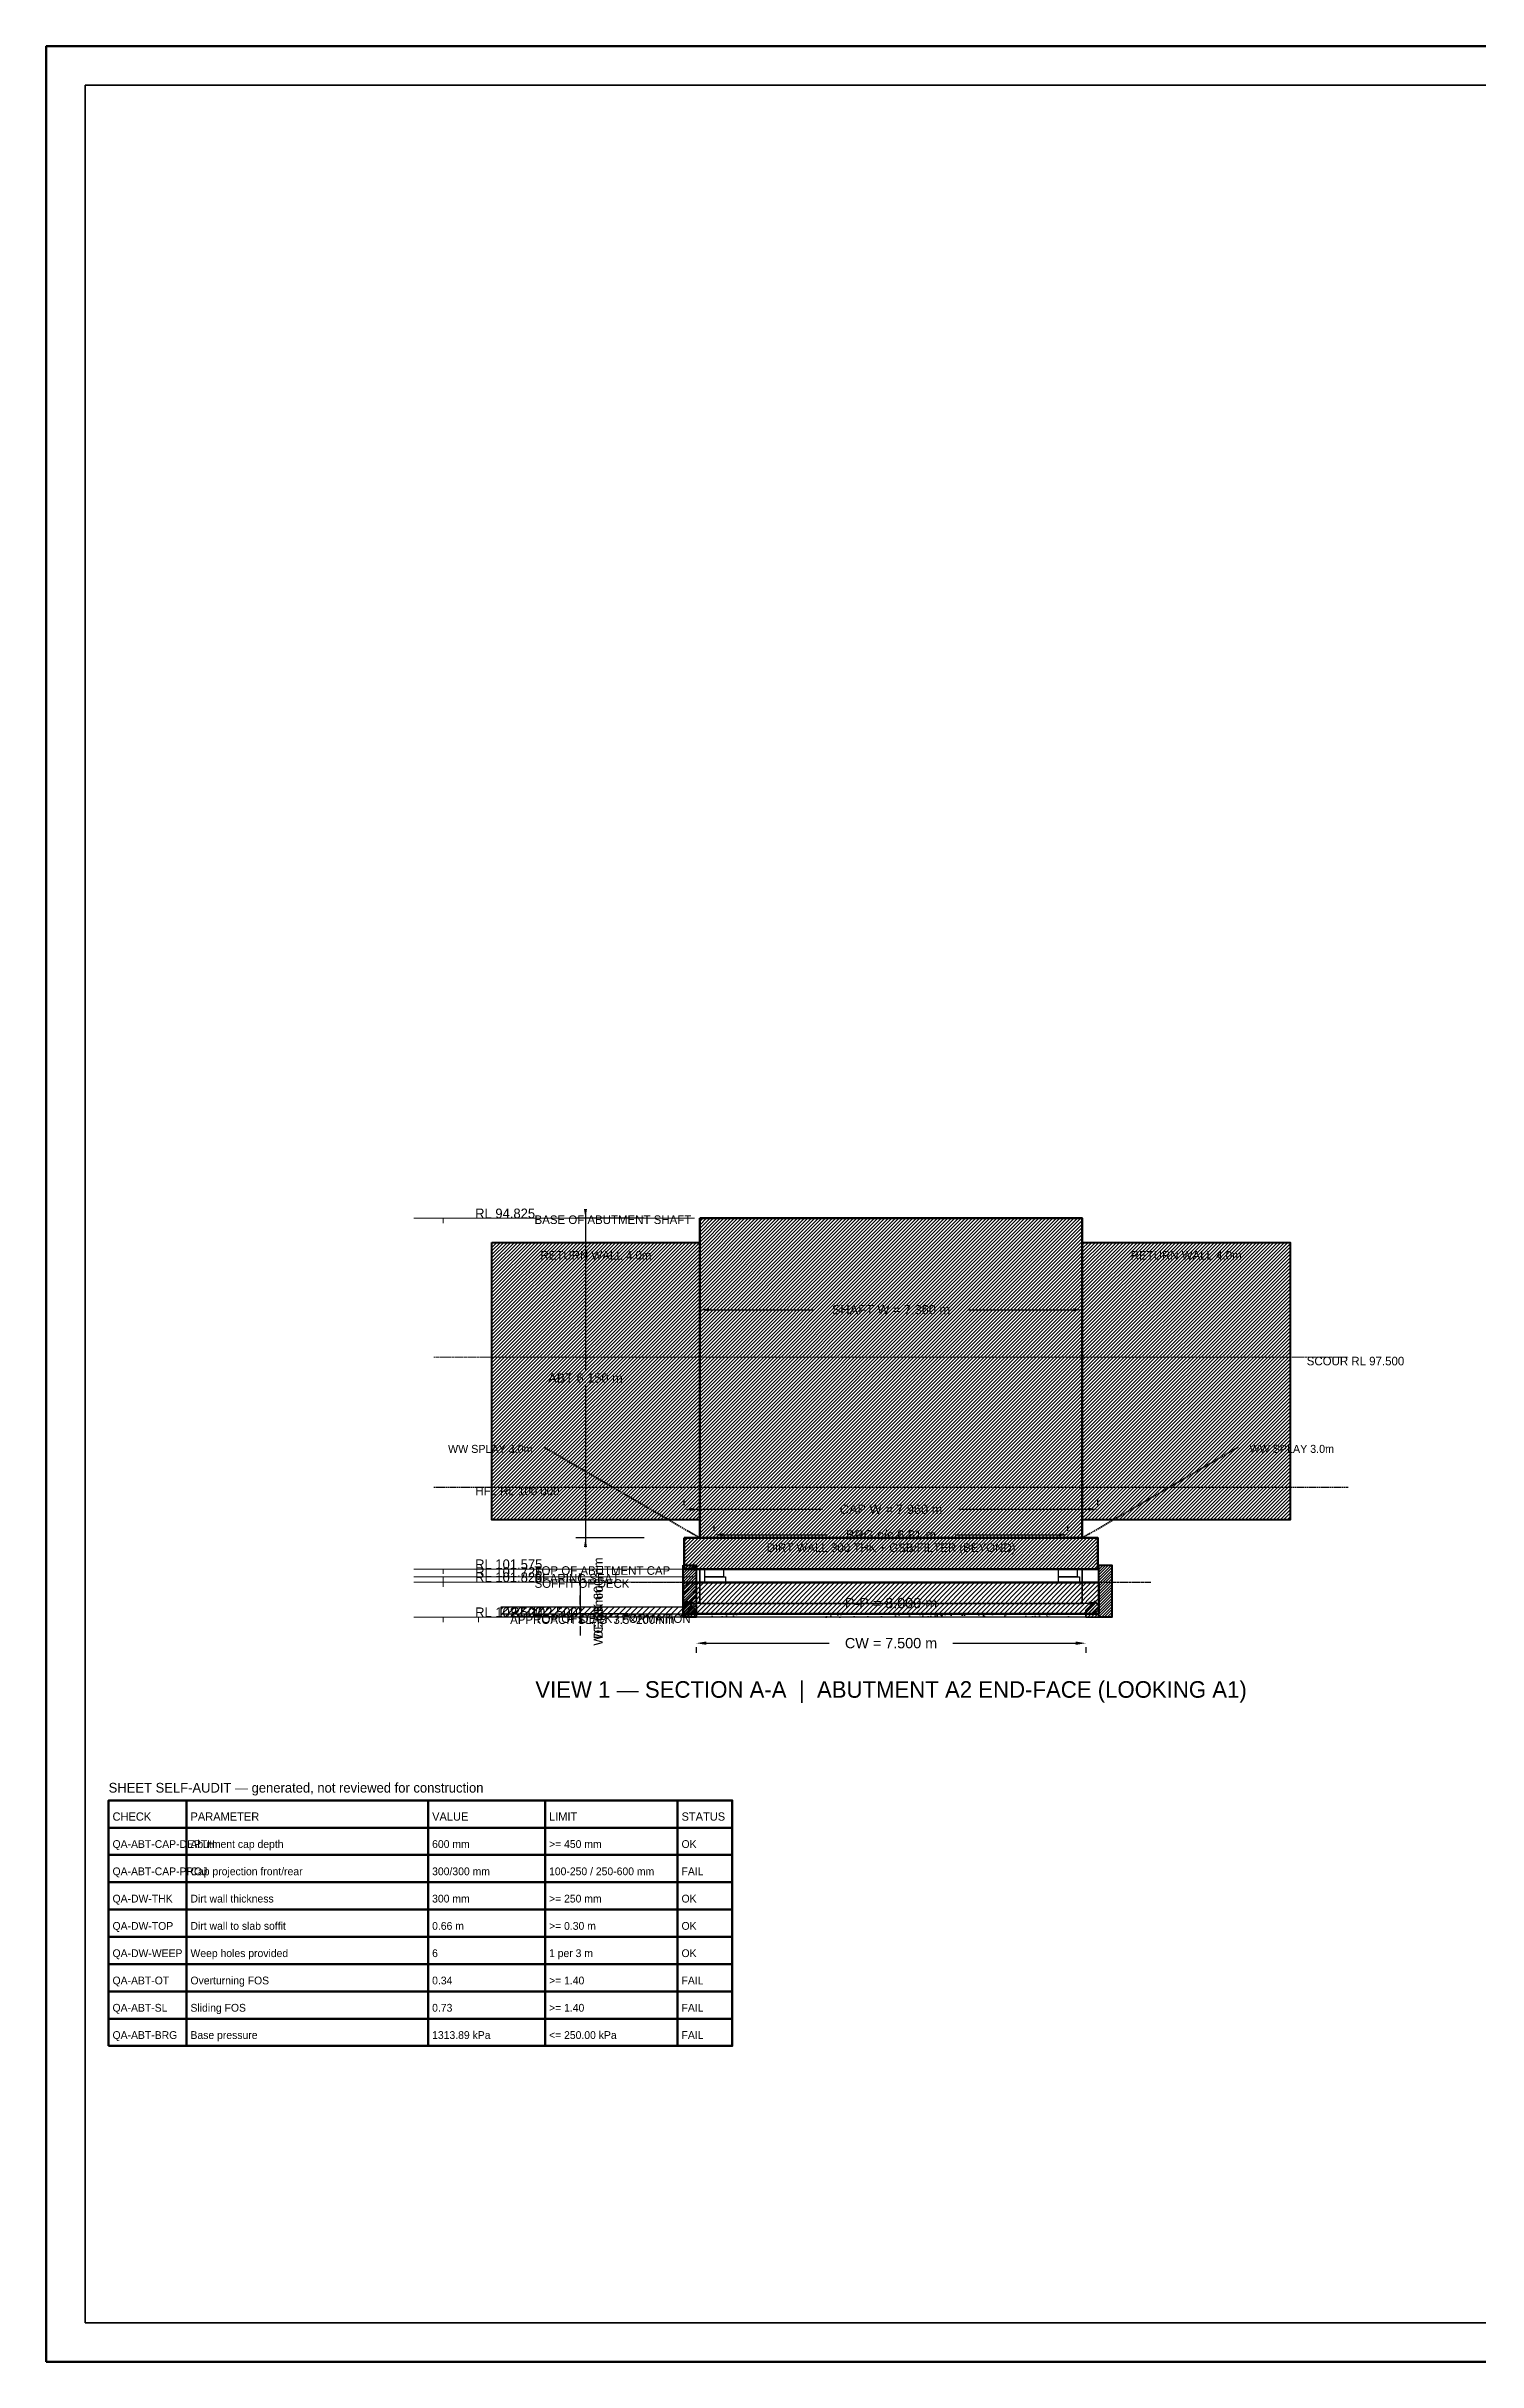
# Model space of a CAD drawing. Header units: metres. Extents: x 0 to 841, y 0 to 594.
# Drawn here: x 0 to 367, y 0 to 594 of the extents above; entities that cross this region are included whole.
import ezdxf
from ezdxf.enums import TextEntityAlignment as Align

# ---------------------------------------------------------------- set-up
doc = ezdxf.new("R2010")
doc.units = ezdxf.units.M
for name, pattern in [('DASHED', [0.5, 0.375, -0.125]), ('DASHED2', [0.25, 0.1875, -0.0625]), ('HIDDEN', [0.25, 0.1875, -0.0625])]:
    doc.linetypes.add(name, pattern=pattern)
for name, color, linetype, lineweight in [('BORDER-INNER', 7, 'Continuous', 35), ('BORDER-OUTER', 7, 'Continuous', 70), ('CIVIL-HFL', 5, 'DASHED', 25), ('CIVIL-ROAD', 7, 'Continuous', 25), ('CIVIL-SCOUR', 1, 'DASHED2', 18), ('DIM-LEVEL', 3, 'Continuous', 18), ('DIM-LINEAR', 3, 'Continuous', 18), ('STRUC-HATCHING', 8, 'Continuous', 18), ('STRUC-HIDDEN', 8, 'HIDDEN', 25), ('SUB-ABUT', 3, 'Continuous', 35), ('SUB-BEARING', 5, 'Continuous', 25), ('SUB-DIRT-WALL', 3, 'Continuous', 35), ('SUPER-DECK', 2, 'Continuous', 50), ('SUPER-KERB', 7, 'Continuous', 25), ('SUPER-PARAPET', 2, 'Continuous', 35), ('SUPER-WEARING', 8, 'Continuous', 25), ('TEXT-GENERAL', 7, 'Continuous', 18), ('TEXT-HEADER', 7, 'Continuous', 25), ('TEXT-LEVEL', 5, 'Continuous', 18), ('TEXT-SPEC', 7, 'Continuous', 13), ('TITLEBLK-BOX', 7, 'Continuous', 50)]:
    doc.layers.add(name, color=color, linetype=linetype, lineweight=lineweight)
doc.styles.add('BRIDGE_STD', font='Arial.ttf')
doc.dimstyles.new('pmb100', dxfattribs={"dimtxt": 2.5, "dimasz": 0.9375, "dimexe": 2.5, "dimexo": 2.5, "dimtad": 0, "dimtih": 1, "dimdec": 0, "dimtxsty": 'BRIDGE_STD', "dimcen": 2.5, "dimazin": 3, "dimtfac": 1, "dimtmove": 0, "dimatfit": 3})

msp = doc.modelspace()

# ---------------------------------------------------------------- hatches: boundary and pattern name
at = {"layer": 'STRUC-HATCHING'}
h = msp.add_hatch(dxfattribs=at)
h.set_pattern_fill('ANSI31', scale=0.2)
h.paths.add_polyline_path([(167.68, 293.33), (265.82, 293.33), (265.82, 211.33), (167.68, 211.33)])
h = msp.add_hatch(dxfattribs=at)
h.set_pattern_fill('ANSI31', scale=0.2)
h.paths.add_polyline_path([(114.35, 287.15), (167.68, 287.15), (167.68, 216), (114.35, 216)])
h = msp.add_hatch(dxfattribs=at)
h.set_pattern_fill('ANSI31', scale=0.2)
h.paths.add_polyline_path([(265.82, 287.15), (319.15, 287.15), (319.15, 216), (265.82, 216)])
h = msp.add_hatch(dxfattribs=at)
h.set_pattern_fill('ANSI31', scale=0.2)
h.paths.add_polyline_path([(163.68, 211.33), (269.82, 211.33), (269.82, 203.33), (163.68, 203.33)])
h = msp.add_hatch(dxfattribs=at)
h.set_pattern_fill('ANSI31', scale=0.16)
h.paths.add_polyline_path([(163.42, 204.33), (166.75, 204.33), (166.75, 191), (163.42, 191)])
h = msp.add_hatch(dxfattribs=at)
h.set_pattern_fill('ANSI31', scale=0.16)
h.paths.add_polyline_path([(270.08, 204.33), (273.42, 204.33), (273.42, 191), (270.08, 191)])
h = msp.add_hatch(dxfattribs=at)
h.set_pattern_fill('ANSI31', scale=0.266667)
h.paths.add_polyline_path([(163.42, 199.87), (270.08, 199.87), (270.08, 191.87), (163.42, 191.87)])
h = msp.add_hatch(dxfattribs=at)
h.set_pattern_fill('ANSI31', scale=0.333333)
h.paths.add_polyline_path([(116.75, 193.67), (163.42, 193.67), (163.42, 191), (116.75, 191)])
h = msp.add_hatch(dxfattribs=at)
h.set_pattern_fill('ANSI31', scale=0.186667)
h.paths.add_polyline_path([(166.75, 191), (163.42, 191), (163.42, 193.93), (164.42, 195.11), (166.75, 192.76)])
h = msp.add_hatch(dxfattribs=at)
h.set_pattern_fill('ANSI31', scale=0.1866667)
h.paths.add_polyline_path([(266.75, 191), (270.08, 191), (270.08, 193.93), (269.08, 195.11), (266.75, 192.76)])
at = {"layer": 'SUPER-WEARING'}
h = msp.add_hatch(dxfattribs=at)
h.set_pattern_fill('AR-SAND', scale=0.0533333)
h.paths.add_polyline_path([(116.75, 191.87), (163.42, 191.87), (163.42, 191), (116.75, 191)])
h = msp.add_hatch(dxfattribs=at)
h.set_pattern_fill('AR-SAND', scale=0.0533333)
h.paths.add_polyline_path([(166.75, 191.87), (266.75, 191.87), (266.75, 191), (166.75, 191)])

# ---------------------------------------------------------------- linework, layer by layer
at = {"layer": 'BORDER-INNER'}
msp.add_lwpolyline([(10, 10), (831, 10), (831, 584), (10, 584), (10, 10)], dxfattribs=at)
at = {"layer": 'BORDER-OUTER'}
msp.add_lwpolyline([(0, 0), (841, 0), (841, 594), (0, 594), (0, 0)], dxfattribs=at)
at = {"layer": 'CIVIL-HFL', "color": 5, "linetype": 'DASHED'}
msp.add_line((99.42, 224.33), (334.08, 224.33), dxfattribs=at)
at = {"layer": 'CIVIL-ROAD', "lineweight": 25}
msp.add_lwpolyline([(116.75, 193.67), (163.42, 193.67), (163.42, 191), (116.75, 191), (116.75, 193.67)], dxfattribs=at)
at = {"layer": 'CIVIL-SCOUR', "color": 1, "linetype": 'DASHED2'}
msp.add_line((99.42, 257.67), (334.08, 257.67), dxfattribs=at)
at = {"layer": 'DIM-LEVEL'}
for p, q in [((94.34, 293.33), (109.3, 293.33)), ((101.82, 293.33), (101.82, 292.09)), ((94.34, 203.33), (109.3, 203.33)), ((101.82, 203.33), (101.82, 202.09)), ((94.34, 201.33), (109.3, 201.33)), ((94.34, 200), (109.3, 200)), ((101.82, 201.33), (101.82, 200.09)), ((101.82, 200), (101.82, 198.75)), ((94.34, 191), (109.3, 191)), ((101.82, 191), (101.82, 189.75)), ((103.4, 191), (118.36, 191)), ((110.88, 191), (110.88, 189.75))]:
    msp.add_line(p, q, dxfattribs=at)
at = {"layer": 'DIM-LEVEL', "color": 5}
for p, q in [((101.82, 293.33), (166.35, 293.33)), ((101.82, 203.33), (166.35, 203.33)), ((101.82, 201.33), (166.35, 201.33)), ((101.82, 200), (166.35, 200)), ((101.82, 191), (166.35, 191))]:
    msp.add_line(p, q, dxfattribs=at)
at = {"layer": 'STRUC-HIDDEN', "color": 8, "linetype": 'HIDDEN'}
for p, q in [((150.08, 200), (283.42, 200)), ((166.75, 199.87), (166.75, 200)), ((200.08, 199.87), (200.08, 200)), ((233.42, 199.87), (233.42, 200)), ((266.75, 199.87), (266.75, 200))]:
    msp.add_line(p, q, dxfattribs=at)
at = {"layer": 'SUB-ABUT', "color": 3, "linetype": 'DASHED'}
for p, q in [((167.68, 211.33), (127.68, 234.62)), ((265.82, 211.33), (305.82, 234.62))]:
    msp.add_line(p, q, dxfattribs=at)
at = {"layer": 'SUB-ABUT', "lineweight": 50}
for points in [[(167.68, 293.33), (265.82, 293.33), (265.82, 211.33), (167.68, 211.33), (167.68, 293.33)], [(163.68, 211.33), (269.82, 211.33), (269.82, 203.33), (163.68, 203.33), (163.68, 211.33)]]:
    msp.add_lwpolyline(points, dxfattribs=at)
at = {"layer": 'SUB-ABUT', "lineweight": 40}
for points in [[(114.35, 287.15), (167.68, 287.15), (167.68, 216), (114.35, 216), (114.35, 287.15)], [(265.82, 287.15), (319.15, 287.15), (319.15, 216), (265.82, 216), (265.82, 287.15)]]:
    msp.add_lwpolyline(points, dxfattribs=at)
at = {"layer": 'SUB-ABUT', "lineweight": 30}
for points in [[(168.95, 203.33), (173.75, 203.33), (173.75, 201.33), (168.95, 201.33), (168.95, 203.33)], [(259.75, 203.33), (264.55, 203.33), (264.55, 201.33), (259.75, 201.33), (259.75, 203.33)]]:
    msp.add_lwpolyline(points, dxfattribs=at)
at = {"layer": 'SUB-BEARING', "lineweight": 30}
for points in [[(168.95, 201.33), (174.28, 201.33), (174.28, 200), (168.95, 200), (168.95, 201.33)], [(259.75, 201.33), (265.09, 201.33), (265.09, 200), (259.75, 200), (259.75, 201.33)]]:
    msp.add_lwpolyline(points, dxfattribs=at)
at = {"layer": 'SUB-DIRT-WALL', "lineweight": 35}
msp.add_lwpolyline([(167.68, 194.53), (265.82, 194.53), (265.82, 203.33), (167.68, 203.33), (167.68, 194.53)], dxfattribs=at)
at = {"layer": 'SUPER-DECK', "lineweight": 50}
msp.add_lwpolyline([(163.42, 199.87), (270.08, 199.87), (270.08, 191.87), (163.42, 191.87), (163.42, 199.87)], dxfattribs=at)
at = {"layer": 'SUPER-KERB', "lineweight": 35}
for points in [[(166.75, 191), (163.42, 191), (163.42, 193.93), (164.42, 195.11), (166.75, 192.76), (166.75, 191)], [(266.75, 191), (270.08, 191), (270.08, 193.93), (269.08, 195.11), (266.75, 192.76), (266.75, 191)]]:
    msp.add_lwpolyline(points, dxfattribs=at)
at = {"layer": 'SUPER-PARAPET', "lineweight": 40}
for points in [[(163.42, 204.33), (166.75, 204.33), (166.75, 191), (163.42, 191), (163.42, 204.33)], [(270.08, 204.33), (273.42, 204.33), (273.42, 191), (270.08, 191), (270.08, 204.33)]]:
    msp.add_lwpolyline(points, dxfattribs=at)
at = {"layer": 'SUPER-WEARING'}
for points in [[(116.75, 191.87), (163.42, 191.87), (163.42, 191), (116.75, 191), (116.75, 191.87)], [(166.75, 191.87), (266.75, 191.87), (266.75, 191), (166.75, 191), (166.75, 191.87)]]:
    msp.add_lwpolyline(points, dxfattribs=at)
at = {"layer": 'TITLEBLK-BOX'}
for points in [[(16, 137), (36, 137), (36, 144), (16, 144), (16, 137)], [(36, 137), (98, 137), (98, 144), (36, 144), (36, 137)], [(98, 137), (128, 137), (128, 144), (98, 144), (98, 137)], [(128, 137), (162, 137), (162, 144), (128, 144), (128, 137)], [(162, 137), (176, 137), (176, 144), (162, 144), (162, 137)], [(16, 130), (36, 130), (36, 137), (16, 137), (16, 130)], [(36, 130), (98, 130), (98, 137), (36, 137), (36, 130)], [(98, 130), (128, 130), (128, 137), (98, 137), (98, 130)], [(128, 130), (162, 130), (162, 137), (128, 137), (128, 130)], [(162, 130), (176, 130), (176, 137), (162, 137), (162, 130)], [(16, 123), (36, 123), (36, 130), (16, 130), (16, 123)], [(36, 123), (98, 123), (98, 130), (36, 130), (36, 123)], [(98, 123), (128, 123), (128, 130), (98, 130), (98, 123)], [(128, 123), (162, 123), (162, 130), (128, 130), (128, 123)], [(162, 123), (176, 123), (176, 130), (162, 130), (162, 123)], [(16, 116), (36, 116), (36, 123), (16, 123), (16, 116)], [(36, 116), (98, 116), (98, 123), (36, 123), (36, 116)], [(98, 116), (128, 116), (128, 123), (98, 123), (98, 116)], [(128, 116), (162, 116), (162, 123), (128, 123), (128, 116)], [(162, 116), (176, 116), (176, 123), (162, 123), (162, 116)], [(16, 109), (36, 109), (36, 116), (16, 116), (16, 109)], [(36, 109), (98, 109), (98, 116), (36, 116), (36, 109)], [(98, 109), (128, 109), (128, 116), (98, 116), (98, 109)], [(128, 109), (162, 109), (162, 116), (128, 116), (128, 109)], [(162, 109), (176, 109), (176, 116), (162, 116), (162, 109)], [(16, 102), (36, 102), (36, 109), (16, 109), (16, 102)], [(36, 102), (98, 102), (98, 109), (36, 109), (36, 102)], [(98, 102), (128, 102), (128, 109), (98, 109), (98, 102)], [(128, 102), (162, 102), (162, 109), (128, 109), (128, 102)], [(162, 102), (176, 102), (176, 109), (162, 109), (162, 102)], [(16, 95), (36, 95), (36, 102), (16, 102), (16, 95)], [(36, 95), (98, 95), (98, 102), (36, 102), (36, 95)], [(98, 95), (128, 95), (128, 102), (98, 102), (98, 95)], [(128, 95), (162, 95), (162, 102), (128, 102), (128, 95)], [(162, 95), (176, 95), (176, 102), (162, 102), (162, 95)], [(16, 88), (36, 88), (36, 95), (16, 95), (16, 88)], [(36, 88), (98, 88), (98, 95), (36, 95), (36, 88)], [(98, 88), (128, 88), (128, 95), (98, 95), (98, 88)], [(128, 88), (162, 88), (162, 95), (128, 95), (128, 88)], [(162, 88), (176, 88), (176, 95), (162, 95), (162, 88)], [(16, 81), (36, 81), (36, 88), (16, 88), (16, 81)], [(36, 81), (98, 81), (98, 88), (36, 88), (36, 81)], [(98, 81), (128, 81), (128, 88), (98, 88), (98, 81)], [(128, 81), (162, 81), (162, 88), (128, 88), (128, 81)], [(162, 81), (176, 81), (176, 88), (162, 88), (162, 81)]]:
    msp.add_lwpolyline(points, dxfattribs=at)

# ---------------------------------------------------------------- texts
at = {"layer": 'CIVIL-HFL', "color": 5}
msp.add_text('HFL RL 100.000', height=2.2, dxfattribs=at).set_placement((110.08, 222.28))
at = {"layer": 'CIVIL-SCOUR', "color": 1}
msp.add_text('SCOUR RL 97.500', height=2.2, dxfattribs=at).set_placement((323.42, 255.61))
at = {"layer": 'TEXT-GENERAL', "color": 3}
for p in [(141.02, 282.75), (292.48, 282.75)]:
    msp.add_text('RETURN WALL 4.0m', height=2.2, dxfattribs=at).set_placement(p, align=Align.CENTER)
at = {"layer": 'TEXT-GENERAL'}
msp.add_text('APPROACH SLAB  3.5×200mm', height=2.2, dxfattribs=at).set_placement((140.08, 189.27), align=Align.CENTER)
at = {"layer": 'TEXT-HEADER'}
msp.add_text('VIEW 1 — SECTION A-A  |  ABUTMENT A2 END-FACE (LOOKING A1)', height=4.2533, dxfattribs=at).set_placement((216.75, 170.33), align=Align.CENTER)
for s, height, p in [('SHEET SELF-AUDIT — generated, not reviewed for construction', 2.4933, (16, 146)), ('CHECK', 2.119, (17, 138.8)), ('PARAMETER', 2.119, (37, 138.8)), ('VALUE', 2.119, (99, 138.8)), ('LIMIT', 2.119, (129, 138.8)), ('STATUS', 2.119, (163, 138.8))]:
    msp.add_text(s, height=height, dxfattribs=at).set_placement(p)
at = {"layer": 'TEXT-LEVEL'}
for s, height, p in [('RL 94.825', 2.493, (110.04, 293.33)), ('BASE OF ABUTMENT SHAFT', 2.2, (125.28, 291.87)), ('RL 101.575', 2.493, (110.04, 203.33)), ('RL 101.725', 2.493, (110.04, 201.33)), ('RL 101.825', 2.493, (110.04, 200)), ('TOP OF ABUTMENT CAP', 2.2, (125.28, 201.87)), ('BEARING SEAT', 2.2, (125.28, 199.87)), ('SOFFIT OF DECK', 2.2, (125.28, 198.53)), ('RL 102.500', 2.493, (110.04, 191)), ('RL 102.500', 2.493, (119.11, 191)), ('TOP OF DECK / FORMATION', 2.2, (125.28, 189.53))]:
    msp.add_text(s, height=height, dxfattribs=at).set_placement(p)
at = {"layer": 'TEXT-SPEC', "color": 3}
msp.add_text('WW SPLAY 3.0m', height=2.0533, dxfattribs=at).set_placement((124.75, 233.15), align=Align.RIGHT)
for s, height, p in [('WW SPLAY 3.0m', 2.0533, (308.75, 233.15)), ('QA-ABT-CAP-DEPTH', 1.9947, (17, 131.8)), ('Abutment cap depth', 1.9947, (37, 131.8)), ('600 mm', 1.995, (99, 131.8)), ('>= 450 mm', 1.995, (129, 131.8)), ('OK', 1.995, (163, 131.8)), ('QA-DW-THK', 1.995, (17, 117.8)), ('Dirt wall thickness', 1.9947, (37, 117.8)), ('300 mm', 1.995, (99, 117.8)), ('>= 250 mm', 1.995, (129, 117.8)), ('OK', 1.995, (163, 117.8)), ('Dirt wall to slab soffit', 1.9947, (37, 110.8)), ('QA-DW-TOP', 1.995, (17, 110.8)), ('0.66 m', 1.995, (99, 110.8)), ('>= 0.30 m', 1.995, (129, 110.8)), ('OK', 1.995, (163, 110.8)), ('QA-DW-WEEP', 1.995, (17, 103.8)), ('Weep holes provided', 1.9947, (37, 103.8)), ('6', 1.99, (99, 103.8)), ('1 per 3 m', 1.995, (129, 103.8)), ('OK', 1.995, (163, 103.8))]:
    msp.add_text(s, height=height, dxfattribs=at).set_placement(p)
msp.add_text('DIRT WALL 300 THK + GSB/FILTER (BEYOND)', height=2.2, dxfattribs=at).set_placement((216.75, 207.73), align=Align.CENTER)
at = {"layer": 'TEXT-SPEC', "color": 1}
for s, height, p in [('QA-ABT-CAP-PROJ', 1.9947, (17, 124.8)), ('Cap projection front/rear', 1.9947, (37, 124.8)), ('300/300 mm', 1.995, (99, 124.8)), ('100-250 / 250-600 mm', 1.9947, (129, 124.8)), ('FAIL', 1.995, (163, 124.8)), ('QA-ABT-OT', 1.995, (17, 96.8)), ('Overturning FOS', 1.9947, (37, 96.8)), ('0.34', 1.995, (99, 96.8)), ('>= 1.40', 1.995, (129, 96.8)), ('FAIL', 1.995, (163, 96.8)), ('QA-ABT-SL', 1.995, (17, 89.8)), ('Sliding FOS', 1.9947, (37, 89.8)), ('0.73', 1.995, (99, 89.8)), ('>= 1.40', 1.995, (129, 89.8)), ('FAIL', 1.995, (163, 89.8)), ('QA-ABT-BRG', 1.995, (17, 82.8)), ('Base pressure', 1.9947, (37, 82.8)), ('1313.89 kPa', 1.9947, (99, 82.8)), ('<= 250.00 kPa', 1.9947, (129, 82.8)), ('FAIL', 1.995, (163, 82.8))]:
    msp.add_text(s, height=height, dxfattribs=at).set_placement(p)

# ---------------------------------------------------------------- dimensions: what is measured, and where the dimension line sits
at = {"layer": 'DIM-LINEAR'}
for base, p1, p2, text in [((138.35, 293.33), (155.95, 293.33), (155.95, 211.33), 'ABT 6.150 m'), ((137.02, 199.87), (151.68, 199.87), (151.68, 191.87), 'DECK 600mm'), ((137.02, 191.87), (151.68, 191.87), (151.68, 191), 'WC 65mm')]:
    msp.add_linear_dim(base=base, p1=p1, p2=p2, angle=90, text=text, dimstyle='pmb100', override={"dimtxt": 2.346667, "dimasz": 2.346667, "dimgap": 0.938667, "dimclrt": 3}, dxfattribs=at).render()
for base, p1, p2, text, override in [((167.68, 269.87), (167.68, 287.47), (265.82, 287.47), 'SHAFT W = 7.360 m', {"dimtxt": 2.346667, "dimasz": 2.346667, "dimgap": 0.938667, "dimclrt": 3}), ((163.68, 218.67), (163.68, 217.2), (269.82, 217.2), 'CAP W = 7.960 m', {"dimtxt": 2.346667, "dimasz": 2.346667, "dimgap": 0.938667, "dimclrt": 3}), ((171.35, 212.13), (171.35, 210.67), (262.15, 210.67), 'BRG c/c 6.81 m', {"dimtxt": 2.346667, "dimasz": 2.346667, "dimgap": 0.938667, "dimclrt": 3}), ((163.42, 194.6), (163.42, 197.53), (270.08, 197.53), 'P-P = 8.000 m', {"dimtxt": 2.64, "dimasz": 2.64, "dimgap": 1.056, "dimclrt": 3}), ((166.75, 184.33), (166.75, 185.8), (266.75, 185.8), 'CW = 7.500 m', {"dimtxt": 2.64, "dimasz": 2.64, "dimgap": 1.056, "dimclrt": 3})]:
    msp.add_linear_dim(base=base, p1=p1, p2=p2, text=text, dimstyle='pmb100', override=override, dxfattribs=at).render()

doc.saveas('drawing.dxf')
